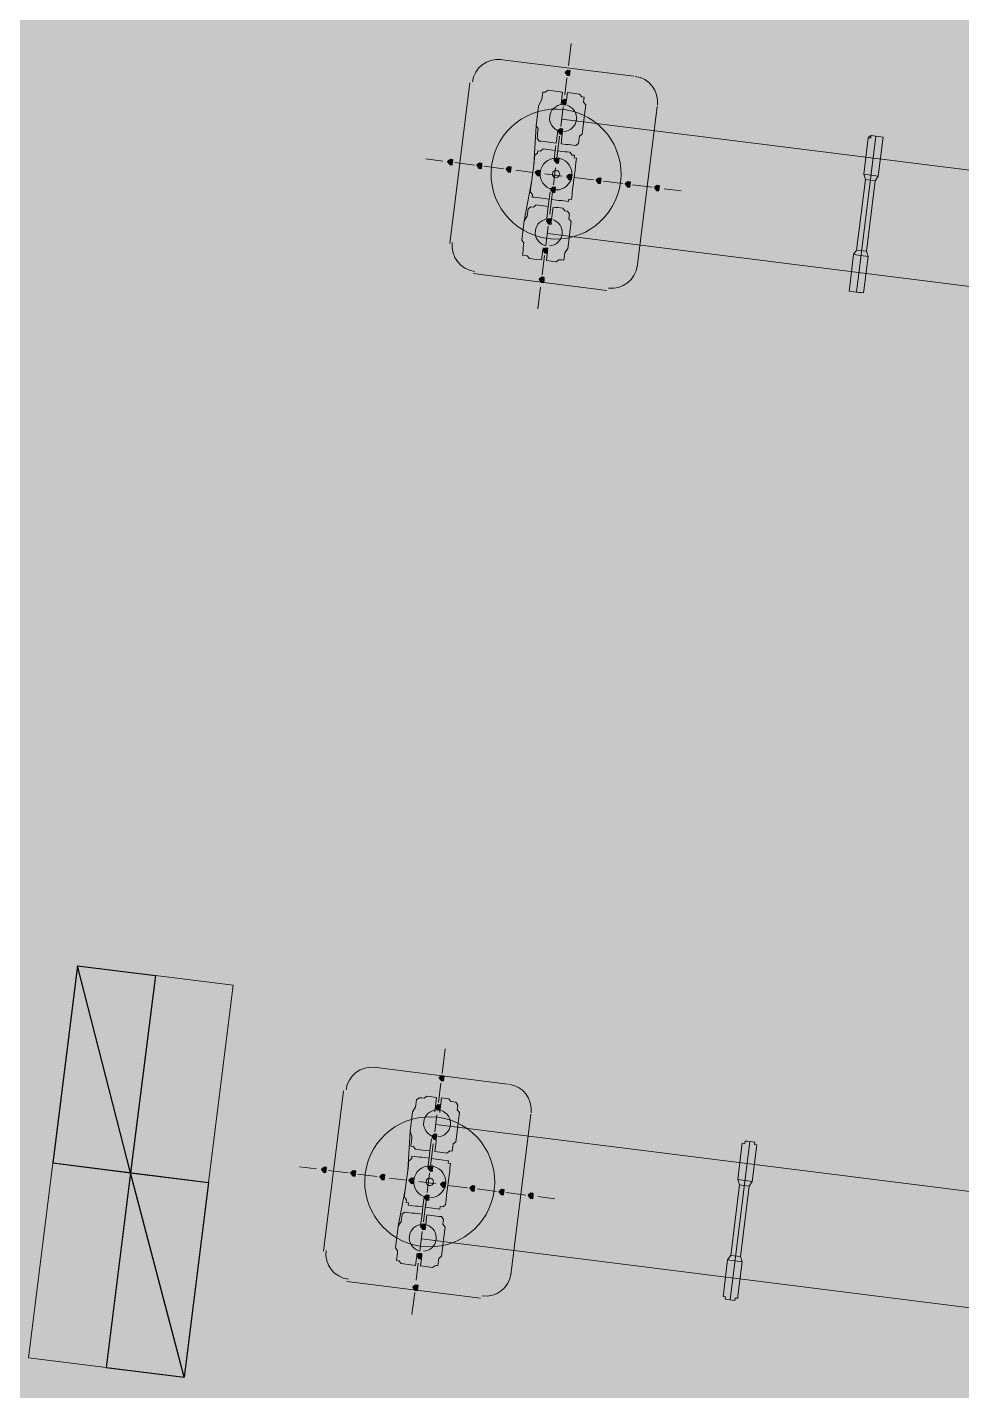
# Model space of a CAD drawing. Header units: metres. Extents: x -4 to 509425, y 7549 to 4732445.
# Drawn here: x 475971.901 to 475975.128, y 4719753.631 to 4719758.336 of the extents above; entities that cross this region are included whole.
import ezdxf

# ---------------------------------------------------------------- set-up
doc = ezdxf.new("R2010")
doc.units = ezdxf.units.M
doc.header["$LTSCALE"] = 0.01
doc.header["$MEASUREMENT"] = 0
doc.layers.get('0').update_dxf_attribs({"lineweight": 0})
doc.layers.add('_SUBESTACIÓN', color=1, linetype='Continuous')
doc.layers.add('SUBESTACION LA VID', color=253, linetype='Continuous')

# ---------------------------------------------------------------- blocks, each defined once
blk = doc.blocks.new('A$Cfff6051d')
at = {"layer": 'SUBESTACION LA VID', "transparency": 33554687}
h = blk.add_hatch(color=256, dxfattribs=at)
h.dxf.hatch_style = 2
h.paths.add_polyline_path([(475973.7749, 4719758.1778), (475973.776, 4719758.1862), (475973.7676, 4719758.1872), (475973.7581, 4719758.1799), (475973.7654, 4719758.1704), (475973.7738, 4719758.1694)])
h = blk.add_hatch(color=256, dxfattribs=at)
h.dxf.hatch_style = 2
h.paths.add_polyline_path([(475973.7623, 4719758.077), (475973.7633, 4719758.0854), (475973.7549, 4719758.0864), (475973.7455, 4719758.0791), (475973.7528, 4719758.0696), (475973.7612, 4719758.0686)])
h = blk.add_hatch(color=256, dxfattribs=at)
h.dxf.hatch_style = 2
h.paths.add_polyline_path([(475973.7496, 4719757.9761), (475973.7507, 4719757.9845), (475973.7423, 4719757.9856), (475973.7328, 4719757.9783), (475973.7402, 4719757.9688), (475973.7486, 4719757.9677)])
h = blk.add_hatch(color=256, dxfattribs=at)
h.dxf.hatch_style = 2
h.paths.add_polyline_path([(475973.737, 4719757.8753), (475973.738, 4719757.8837), (475973.7296, 4719757.8848), (475973.7202, 4719757.8774), (475973.7275, 4719757.868), (475973.7359, 4719757.8669)])
h = blk.add_hatch(color=256, dxfattribs=at)
h.dxf.hatch_style = 2
h.paths.add_polyline_path([(475973.3695, 4719757.8702), (475973.3705, 4719757.8786), (475973.3621, 4719757.8797), (475973.3527, 4719757.8723), (475973.36, 4719757.8629), (475973.3684, 4719757.8618)])
h = blk.add_hatch(color=256, dxfattribs=at)
h.dxf.hatch_style = 2
h.paths.add_polyline_path([(475973.4703, 4719757.8576), (475973.4713, 4719757.866), (475973.4629, 4719757.867), (475973.4535, 4719757.8597), (475973.4608, 4719757.8502), (475973.4692, 4719757.8492)])
h = blk.add_hatch(color=256, dxfattribs=at)
h.dxf.hatch_style = 2
h.paths.add_polyline_path([(475973.5711, 4719757.8449), (475973.5721, 4719757.8533), (475973.5637, 4719757.8544), (475973.5543, 4719757.8471), (475973.5616, 4719757.8376), (475973.57, 4719757.8365)])
h = blk.add_hatch(color=256, dxfattribs=at)
h.dxf.hatch_style = 2
h.paths.add_polyline_path([(475973.6719, 4719757.8323), (475973.6729, 4719757.8407), (475973.6645, 4719757.8418), (475973.6551, 4719757.8344), (475973.6624, 4719757.825), (475973.6708, 4719757.8239)])
h = blk.add_hatch(color=256, dxfattribs=at)
h.dxf.hatch_style = 2
h.paths.add_polyline_path([(475973.7811, 4719757.8186), (475973.7821, 4719757.827), (475973.7737, 4719757.8281), (475973.7643, 4719757.8207), (475973.7716, 4719757.8113), (475973.78, 4719757.8102)])
h = blk.add_hatch(color=256, dxfattribs=at)
h.dxf.hatch_style = 2
h.paths.add_polyline_path([(475973.8819, 4719757.806), (475973.8829, 4719757.8144), (475973.8745, 4719757.8154), (475973.8651, 4719757.8081), (475973.8724, 4719757.7986), (475973.8808, 4719757.7976)])
h = blk.add_hatch(color=256, dxfattribs=at)
h.dxf.hatch_style = 2
h.paths.add_polyline_path([(475973.9827, 4719757.7933), (475973.9837, 4719757.8017), (475973.9753, 4719757.8028), (475973.9659, 4719757.7955), (475973.9732, 4719757.786), (475973.9816, 4719757.7849)])
h = blk.add_hatch(color=256, dxfattribs=at)
h.dxf.hatch_style = 2
h.paths.add_polyline_path([(475974.0835, 4719757.7807), (475974.0845, 4719757.7891), (475974.0761, 4719757.7902), (475974.0667, 4719757.7828), (475974.074, 4719757.7734), (475974.0824, 4719757.7723)])
h = blk.add_hatch(color=256, dxfattribs=at)
h.dxf.hatch_style = 2
h.paths.add_polyline_path([(475973.7244, 4719757.7745), (475973.7254, 4719757.7829), (475973.717, 4719757.784), (475973.7076, 4719757.7766), (475973.7149, 4719757.7672), (475973.7233, 4719757.7661)])
h = blk.add_hatch(color=256, dxfattribs=at)
h.dxf.hatch_style = 2
h.paths.add_polyline_path([(475973.7107, 4719757.6653), (475973.7117, 4719757.6737), (475973.7033, 4719757.6748), (475973.6939, 4719757.6674), (475973.7012, 4719757.658), (475973.7096, 4719757.6569)])
h = blk.add_hatch(color=256, dxfattribs=at)
h.dxf.hatch_style = 2
h.paths.add_polyline_path([(475973.698, 4719757.5645), (475973.6991, 4719757.5729), (475973.6907, 4719757.574), (475973.6812, 4719757.5666), (475973.6886, 4719757.5572), (475973.697, 4719757.5561)])
h = blk.add_hatch(color=256, dxfattribs=at)
h.dxf.hatch_style = 2
h.paths.add_polyline_path([(475973.6854, 4719757.4637), (475973.6864, 4719757.4721), (475973.678, 4719757.4732), (475973.6686, 4719757.4658), (475973.6759, 4719757.4564), (475973.6843, 4719757.4553)])
h = blk.add_hatch(color=256, dxfattribs=at)
h.dxf.hatch_style = 2
edge = h.paths.add_edge_path()
edge.add_spline(control_points=[(475971.9894, 4719754.417), (475971.9894, 4719754.417), (475972.0747, 4719755.0974), (475972.0747, 4719755.0974), (475972.0747, 4719755.0974), (475972.2582, 4719754.3833), (475972.2582, 4719754.3833), (475972.2582, 4719754.3833), (475971.9894, 4719754.417), (475971.9894, 4719754.417)], knot_values=[0, 0, 0, 0, 1, 1, 1, 2, 2, 2, 3, 3, 3, 3], degree=3, periodic=0)
edge = h.paths.add_edge_path()
edge.add_spline(control_points=[(475972.0747, 4719755.0974), (475972.0747, 4719755.0974), (475972.2582, 4719754.3833), (475972.2582, 4719754.3833), (475972.2582, 4719754.3833), (475972.3435, 4719755.0637), (475972.3435, 4719755.0637), (475972.3435, 4719755.0637), (475972.0747, 4719755.0974), (475972.0747, 4719755.0974)], knot_values=[0, 0, 0, 0, 1, 1, 1, 2, 2, 2, 3, 3, 3, 3], degree=3, periodic=0)
h = blk.add_hatch(color=256, dxfattribs=at)
h.dxf.hatch_style = 2
h.paths.add_polyline_path([(475973.34, 4719754.7084), (475973.341, 4719754.7168), (475973.3326, 4719754.7179), (475973.3232, 4719754.7105), (475973.3305, 4719754.7011), (475973.3389, 4719754.7)])
h = blk.add_hatch(color=256, dxfattribs=at)
h.dxf.hatch_style = 2
h.paths.add_polyline_path([(475973.3273, 4719754.6076), (475973.3284, 4719754.616), (475973.32, 4719754.6171), (475973.3105, 4719754.6097), (475973.3179, 4719754.6003), (475973.3263, 4719754.5992)])
h = blk.add_hatch(color=256, dxfattribs=at)
h.dxf.hatch_style = 2
h.paths.add_polyline_path([(475973.3147, 4719754.5068), (475973.3157, 4719754.5152), (475973.3073, 4719754.5163), (475973.2979, 4719754.5089), (475973.3052, 4719754.4995), (475973.3136, 4719754.4984)])
h = blk.add_hatch(color=256, dxfattribs=at)
h.dxf.hatch_style = 2
h.paths.add_polyline_path([(475972.9335, 4719754.3925), (475972.9345, 4719754.4009), (475972.9261, 4719754.4019), (475972.9167, 4719754.3946), (475972.924, 4719754.3851), (475972.9324, 4719754.3841)])
h = blk.add_hatch(color=256, dxfattribs=at)
h.dxf.hatch_style = 2
h.paths.add_polyline_path([(475973.301, 4719754.3976), (475973.302, 4719754.406), (475973.2936, 4719754.4071), (475973.2842, 4719754.3997), (475973.2915, 4719754.3903), (475973.2999, 4719754.3892)])
h = blk.add_hatch(color=256, dxfattribs=at)
h.dxf.hatch_style = 2
edge = h.paths.add_edge_path()
edge.add_spline(control_points=[(475972.174, 4719753.7113), (475972.174, 4719753.7113), (475972.2582, 4719754.3833), (475972.2582, 4719754.3833), (475972.2582, 4719754.3833), (475972.4428, 4719753.6776), (475972.4428, 4719753.6776), (475972.4428, 4719753.6776), (475972.174, 4719753.7113), (475972.174, 4719753.7113)], knot_values=[0, 0, 0, 0, 1, 1, 1, 2, 2, 2, 3, 3, 3, 3], degree=3, periodic=0)
edge = h.paths.add_edge_path()
edge.add_spline(control_points=[(475972.2582, 4719754.3833), (475972.2582, 4719754.3833), (475972.4428, 4719753.6776), (475972.4428, 4719753.6776), (475972.4428, 4719753.6776), (475972.5271, 4719754.3496), (475972.5271, 4719754.3496), (475972.5271, 4719754.3496), (475972.2582, 4719754.3833), (475972.2582, 4719754.3833)], knot_values=[0, 0, 0, 0, 1, 1, 1, 2, 2, 2, 3, 3, 3, 3], degree=3, periodic=0)
h = blk.add_hatch(color=256, dxfattribs=at)
h.dxf.hatch_style = 2
h.paths.add_polyline_path([(475973.0343, 4719754.3798), (475973.0353, 4719754.3882), (475973.0269, 4719754.3893), (475973.0175, 4719754.382), (475973.0248, 4719754.3725), (475973.0332, 4719754.3714)])
h = blk.add_hatch(color=256, dxfattribs=at)
h.dxf.hatch_style = 2
h.paths.add_polyline_path([(475973.1351, 4719754.3672), (475973.1361, 4719754.3756), (475973.1277, 4719754.3767), (475973.1183, 4719754.3693), (475973.1256, 4719754.3599), (475973.134, 4719754.3588)])
h = blk.add_hatch(color=256, dxfattribs=at)
h.dxf.hatch_style = 2
h.paths.add_polyline_path([(475973.2359, 4719754.3546), (475973.2369, 4719754.363), (475973.2285, 4719754.364), (475973.2191, 4719754.3567), (475973.2264, 4719754.3472), (475973.2348, 4719754.3462)])
h = blk.add_hatch(color=256, dxfattribs=at)
h.dxf.hatch_style = 2
h.paths.add_polyline_path([(475973.3451, 4719754.3409), (475973.3461, 4719754.3493), (475973.3377, 4719754.3503), (475973.3283, 4719754.343), (475973.3356, 4719754.3335), (475973.344, 4719754.3325)])
h = blk.add_hatch(color=256, dxfattribs=at)
h.dxf.hatch_style = 2
h.paths.add_polyline_path([(475973.4459, 4719754.3282), (475973.4469, 4719754.3366), (475973.4385, 4719754.3377), (475973.4291, 4719754.3304), (475973.4364, 4719754.3209), (475973.4448, 4719754.3198)])
h = blk.add_hatch(color=256, dxfattribs=at)
h.dxf.hatch_style = 2
h.paths.add_polyline_path([(475973.5467, 4719754.3156), (475973.5477, 4719754.324), (475973.5393, 4719754.3251), (475973.5299, 4719754.3177), (475973.5372, 4719754.3083), (475973.5456, 4719754.3072)])
h = blk.add_hatch(color=256, dxfattribs=at)
h.dxf.hatch_style = 2
h.paths.add_polyline_path([(475973.6475, 4719754.303), (475973.6485, 4719754.3114), (475973.6401, 4719754.3124), (475973.6307, 4719754.3051), (475973.638, 4719754.2956), (475973.6464, 4719754.2946)])
h = blk.add_hatch(color=256, dxfattribs=at)
h.dxf.hatch_style = 2
h.paths.add_polyline_path([(475973.2883, 4719754.2968), (475973.2894, 4719754.3052), (475973.281, 4719754.3063), (475973.2715, 4719754.2989), (475973.2789, 4719754.2895), (475973.2873, 4719754.2884)])
h = blk.add_hatch(color=256, dxfattribs=at)
h.dxf.hatch_style = 2
h.paths.add_polyline_path([(475973.2757, 4719754.196), (475973.2768, 4719754.2044), (475973.2684, 4719754.2055), (475973.2589, 4719754.1981), (475973.2663, 4719754.1887), (475973.2747, 4719754.1876)])
h = blk.add_hatch(color=256, dxfattribs=at)
h.dxf.hatch_style = 2
h.paths.add_polyline_path([(475973.2631, 4719754.0952), (475973.2641, 4719754.1036), (475973.2557, 4719754.1046), (475973.2463, 4719754.0973), (475973.2536, 4719754.0878), (475973.262, 4719754.0868)])
h = blk.add_hatch(color=256, dxfattribs=at)
h.dxf.hatch_style = 2
h.paths.add_polyline_path([(475973.2494, 4719753.986), (475973.2504, 4719753.9944), (475973.242, 4719753.9954), (475973.2326, 4719753.9881), (475973.2399, 4719753.9786), (475973.2483, 4719753.9776)])
at = {"layer": 'SUBESTACION LA VID', "lineweight": 15}
for p, q in [((475973.7791, 4719758.2796), (475973.7697, 4719758.204)), ((475973.5334, 4719758.2251), (475973.9954, 4719758.1672)), ((475973.4294, 4719758.1443), (475973.3599, 4719757.5899)), ((475973.7644, 4719758.162), (475973.757, 4719758.1032)), ((475973.7518, 4719758.0612), (475973.7433, 4719757.994)), ((475974.0762, 4719758.0632), (475974.0067, 4719757.5088)), ((475973.6498, 4719757.8607), (475973.6583, 4719757.9961)), ((475973.7307, 4719757.9615), (475973.7328, 4719757.9783)), ((475973.7465, 4719758.0192), (475975.9474, 4719757.7433)), ((475973.7391, 4719757.9604), (475973.7307, 4719757.8932)), ((475973.7475, 4719757.9593), (475973.7496, 4719757.9761)), ((475973.7265, 4719757.9278), (475973.7244, 4719757.911)), ((475973.2771, 4719757.8818), (475973.3359, 4719757.8744)), ((475973.3779, 4719757.8692), (475973.4451, 4719757.8607)), ((475973.4787, 4719757.8565), (475973.5459, 4719757.8481)), ((475973.5879, 4719757.8428), (475973.6467, 4719757.8355)), ((475973.7254, 4719757.8512), (475973.7181, 4719757.7924)), ((475973.6172, 4719757.6685), (475973.6425, 4719757.8019)), ((475973.6887, 4719757.8302), (475973.7475, 4719757.8228)), ((475973.7895, 4719757.8176), (475973.8567, 4719757.8091)), ((475973.8903, 4719757.8049), (475973.9575, 4719757.7965)), ((475973.9911, 4719757.7923), (475974.0583, 4719757.7839)), ((475973.7002, 4719757.7178), (475973.7033, 4719757.743)), ((475973.7128, 4719757.7504), (475973.7054, 4719757.6916)), ((475974.1003, 4719757.7786), (475974.1591, 4719757.7712)), ((475973.7002, 4719757.6496), (475973.6917, 4719757.5824)), ((475973.697, 4719757.6244), (475975.8979, 4719757.3485)), ((475973.6812, 4719757.5666), (475973.6823, 4719757.575)), ((475973.698, 4719757.5645), (475973.6991, 4719757.5729)), ((475973.6875, 4719757.5488), (475973.6791, 4719757.4816)), ((475973.4407, 4719757.4859), (475973.9027, 4719757.4279)), ((475973.6738, 4719757.4396), (475973.6643, 4719757.364)), ((475972.3435, 4719755.0637), (475972.174, 4719753.7113)), ((475973.3442, 4719754.8103), (475973.3337, 4719754.7263)), ((475973.0974, 4719754.7474), (475973.5594, 4719754.6894)), ((475973.3294, 4719754.6927), (475973.321, 4719754.6255)), ((475972.9934, 4719754.6665), (475972.9239, 4719754.1121)), ((475973.3158, 4719754.5835), (475973.3084, 4719754.5247)), ((475973.3115, 4719754.5499), (475975.5124, 4719754.2739)), ((475973.6402, 4719754.5854), (475973.5707, 4719754.031)), ((475973.2149, 4719754.3913), (475973.2233, 4719754.5268)), ((475973.2958, 4719754.4921), (475973.2968, 4719754.5005)), ((475973.3126, 4719754.49), (475973.3136, 4719754.4984)), ((475973.2916, 4719754.4585), (475973.2884, 4719754.4333)), ((475973.3031, 4719754.4827), (475973.2957, 4719754.4239)), ((475971.9894, 4719754.417), (475972.5271, 4719754.3496)), ((475972.841, 4719754.4041), (475972.8999, 4719754.3967)), ((475972.9419, 4719754.3914), (475973.0091, 4719754.383)), ((475973.0427, 4719754.3788), (475973.1099, 4719754.3704)), ((475973.1519, 4719754.3651), (475973.2107, 4719754.3577)), ((475973.2905, 4719754.3819), (475973.2821, 4719754.3147)), ((475973.1823, 4719754.1992), (475973.2065, 4719754.3241)), ((475973.2527, 4719754.3525), (475973.3115, 4719754.3451)), ((475973.3535, 4719754.3398), (475973.4207, 4719754.3314)), ((475973.4543, 4719754.3272), (475973.5215, 4719754.3188)), ((475973.5551, 4719754.3146), (475973.6223, 4719754.3061)), ((475973.2642, 4719754.2401), (475973.2673, 4719754.2653)), ((475973.2778, 4719754.2811), (475973.2694, 4719754.2139)), ((475973.6643, 4719754.3009), (475973.7231, 4719754.2935)), ((475973.2652, 4719754.1803), (475973.2568, 4719754.113)), ((475973.262, 4719754.155), (475975.4629, 4719753.8791)), ((475973.2463, 4719754.0973), (475973.2473, 4719754.1057)), ((475973.2631, 4719754.0952), (475973.2641, 4719754.1036)), ((475973.2515, 4719754.071), (475973.2441, 4719754.0122)), ((475973.0047, 4719754.0081), (475973.4667, 4719753.9502)), ((475973.2389, 4719753.9702), (475973.2294, 4719753.8946))]:
    blk.add_line(p, q, dxfattribs=at)
at = {"layer": 'SUBESTACION LA VID'}
for points in [[(475973.7749, 4719758.1778), (475973.776, 4719758.1862), (475973.7676, 4719758.1872), (475973.7581, 4719758.1799), (475973.7654, 4719758.1704), (475973.7738, 4719758.1694)], [(475973.7623, 4719758.077), (475973.7633, 4719758.0854), (475973.7549, 4719758.0864), (475973.7455, 4719758.0791), (475973.7528, 4719758.0696), (475973.7612, 4719758.0686)], [(475973.7496, 4719757.9761), (475973.7507, 4719757.9845), (475973.7423, 4719757.9856), (475973.7328, 4719757.9783), (475973.7402, 4719757.9688), (475973.7486, 4719757.9677)], [(475973.737, 4719757.8753), (475973.738, 4719757.8837), (475973.7296, 4719757.8848), (475973.7202, 4719757.8774), (475973.7275, 4719757.868), (475973.7359, 4719757.8669)], [(475973.3695, 4719757.8702), (475973.3705, 4719757.8786), (475973.3621, 4719757.8797), (475973.3527, 4719757.8723), (475973.36, 4719757.8629), (475973.3684, 4719757.8618)], [(475973.4703, 4719757.8576), (475973.4713, 4719757.866), (475973.4629, 4719757.867), (475973.4535, 4719757.8597), (475973.4608, 4719757.8502), (475973.4692, 4719757.8492)], [(475973.5711, 4719757.8449), (475973.5721, 4719757.8533), (475973.5637, 4719757.8544), (475973.5543, 4719757.8471), (475973.5616, 4719757.8376), (475973.57, 4719757.8365)], [(475973.6719, 4719757.8323), (475973.6729, 4719757.8407), (475973.6645, 4719757.8418), (475973.6551, 4719757.8344), (475973.6624, 4719757.825), (475973.6708, 4719757.8239)], [(475973.7811, 4719757.8186), (475973.7821, 4719757.827), (475973.7737, 4719757.8281), (475973.7643, 4719757.8207), (475973.7716, 4719757.8113), (475973.78, 4719757.8102)], [(475973.8819, 4719757.806), (475973.8829, 4719757.8144), (475973.8745, 4719757.8154), (475973.8651, 4719757.8081), (475973.8724, 4719757.7986), (475973.8808, 4719757.7976)], [(475973.9827, 4719757.7933), (475973.9837, 4719757.8017), (475973.9753, 4719757.8028), (475973.9659, 4719757.7955), (475973.9732, 4719757.786), (475973.9816, 4719757.7849)], [(475974.0835, 4719757.7807), (475974.0845, 4719757.7891), (475974.0761, 4719757.7902), (475974.0667, 4719757.7828), (475974.074, 4719757.7734), (475974.0824, 4719757.7723)], [(475973.7244, 4719757.7745), (475973.7254, 4719757.7829), (475973.717, 4719757.784), (475973.7076, 4719757.7766), (475973.7149, 4719757.7672), (475973.7233, 4719757.7661)], [(475973.7107, 4719757.6653), (475973.7117, 4719757.6737), (475973.7033, 4719757.6748), (475973.6939, 4719757.6674), (475973.7012, 4719757.658), (475973.7096, 4719757.6569)], [(475973.698, 4719757.5645), (475973.6991, 4719757.5729), (475973.6907, 4719757.574), (475973.6812, 4719757.5666), (475973.6886, 4719757.5572), (475973.697, 4719757.5561)], [(475973.6854, 4719757.4637), (475973.6864, 4719757.4721), (475973.678, 4719757.4732), (475973.6686, 4719757.4658), (475973.6759, 4719757.4564), (475973.6843, 4719757.4553)], [(475973.34, 4719754.7084), (475973.341, 4719754.7168), (475973.3326, 4719754.7179), (475973.3232, 4719754.7105), (475973.3305, 4719754.7011), (475973.3389, 4719754.7)], [(475973.3273, 4719754.6076), (475973.3284, 4719754.616), (475973.32, 4719754.6171), (475973.3105, 4719754.6097), (475973.3179, 4719754.6003), (475973.3263, 4719754.5992)], [(475973.3147, 4719754.5068), (475973.3157, 4719754.5152), (475973.3073, 4719754.5163), (475973.2979, 4719754.5089), (475973.3052, 4719754.4995), (475973.3136, 4719754.4984)], [(475972.9335, 4719754.3925), (475972.9345, 4719754.4009), (475972.9261, 4719754.4019), (475972.9167, 4719754.3946), (475972.924, 4719754.3851), (475972.9324, 4719754.3841)], [(475973.301, 4719754.3976), (475973.302, 4719754.406), (475973.2936, 4719754.4071), (475973.2842, 4719754.3997), (475973.2915, 4719754.3903), (475973.2999, 4719754.3892)], [(475973.0343, 4719754.3798), (475973.0353, 4719754.3882), (475973.0269, 4719754.3893), (475973.0175, 4719754.382), (475973.0248, 4719754.3725), (475973.0332, 4719754.3714)], [(475973.1351, 4719754.3672), (475973.1361, 4719754.3756), (475973.1277, 4719754.3767), (475973.1183, 4719754.3693), (475973.1256, 4719754.3599), (475973.134, 4719754.3588)], [(475973.2359, 4719754.3546), (475973.2369, 4719754.363), (475973.2285, 4719754.364), (475973.2191, 4719754.3567), (475973.2264, 4719754.3472), (475973.2348, 4719754.3462)], [(475973.3451, 4719754.3409), (475973.3461, 4719754.3493), (475973.3377, 4719754.3503), (475973.3283, 4719754.343), (475973.3356, 4719754.3335), (475973.344, 4719754.3325)], [(475973.4459, 4719754.3282), (475973.4469, 4719754.3366), (475973.4385, 4719754.3377), (475973.4291, 4719754.3304), (475973.4364, 4719754.3209), (475973.4448, 4719754.3198)], [(475973.5467, 4719754.3156), (475973.5477, 4719754.324), (475973.5393, 4719754.3251), (475973.5299, 4719754.3177), (475973.5372, 4719754.3083), (475973.5456, 4719754.3072)], [(475973.6475, 4719754.303), (475973.6485, 4719754.3114), (475973.6401, 4719754.3124), (475973.6307, 4719754.3051), (475973.638, 4719754.2956), (475973.6464, 4719754.2946)], [(475973.2883, 4719754.2968), (475973.2894, 4719754.3052), (475973.281, 4719754.3063), (475973.2715, 4719754.2989), (475973.2789, 4719754.2895), (475973.2873, 4719754.2884)], [(475973.2757, 4719754.196), (475973.2768, 4719754.2044), (475973.2684, 4719754.2055), (475973.2589, 4719754.1981), (475973.2663, 4719754.1887), (475973.2747, 4719754.1876)], [(475973.2631, 4719754.0952), (475973.2641, 4719754.1036), (475973.2557, 4719754.1046), (475973.2463, 4719754.0973), (475973.2536, 4719754.0878), (475973.262, 4719754.0868)], [(475973.2494, 4719753.986), (475973.2504, 4719753.9944), (475973.242, 4719753.9954), (475973.2326, 4719753.9881), (475973.2399, 4719753.9786), (475973.2483, 4719753.9776)]]:
    blk.add_lwpolyline(points, close=True, dxfattribs=at)
at = {"layer": 'SUBESTACION LA VID', "lineweight": 0}
for points in [[(475973.7749, 4719758.1778), (475973.776, 4719758.1862), (475973.7676, 4719758.1872), (475973.7581, 4719758.1799), (475973.7654, 4719758.1704), (475973.7738, 4719758.1694)], [(475973.7623, 4719758.077), (475973.7633, 4719758.0854), (475973.7549, 4719758.0864), (475973.7455, 4719758.0791), (475973.7528, 4719758.0696), (475973.7612, 4719758.0686)], [(475973.7496, 4719757.9761), (475973.7507, 4719757.9845), (475973.7423, 4719757.9856), (475973.7328, 4719757.9783), (475973.7402, 4719757.9688), (475973.7486, 4719757.9677)], [(475973.737, 4719757.8753), (475973.738, 4719757.8837), (475973.7296, 4719757.8848), (475973.7202, 4719757.8774), (475973.7275, 4719757.868), (475973.7359, 4719757.8669)], [(475973.3695, 4719757.8702), (475973.3705, 4719757.8786), (475973.3621, 4719757.8797), (475973.3527, 4719757.8723), (475973.36, 4719757.8629), (475973.3684, 4719757.8618)], [(475973.4703, 4719757.8576), (475973.4713, 4719757.866), (475973.4629, 4719757.867), (475973.4535, 4719757.8597), (475973.4608, 4719757.8502), (475973.4692, 4719757.8492)], [(475973.5711, 4719757.8449), (475973.5721, 4719757.8533), (475973.5637, 4719757.8544), (475973.5543, 4719757.8471), (475973.5616, 4719757.8376), (475973.57, 4719757.8365)], [(475973.6719, 4719757.8323), (475973.6729, 4719757.8407), (475973.6645, 4719757.8418), (475973.6551, 4719757.8344), (475973.6624, 4719757.825), (475973.6708, 4719757.8239)], [(475973.7811, 4719757.8186), (475973.7821, 4719757.827), (475973.7737, 4719757.8281), (475973.7643, 4719757.8207), (475973.7716, 4719757.8113), (475973.78, 4719757.8102)], [(475973.8819, 4719757.806), (475973.8829, 4719757.8144), (475973.8745, 4719757.8154), (475973.8651, 4719757.8081), (475973.8724, 4719757.7986), (475973.8808, 4719757.7976)], [(475973.9827, 4719757.7933), (475973.9837, 4719757.8017), (475973.9753, 4719757.8028), (475973.9659, 4719757.7955), (475973.9732, 4719757.786), (475973.9816, 4719757.7849)], [(475974.0835, 4719757.7807), (475974.0845, 4719757.7891), (475974.0761, 4719757.7902), (475974.0667, 4719757.7828), (475974.074, 4719757.7734), (475974.0824, 4719757.7723)], [(475973.7244, 4719757.7745), (475973.7254, 4719757.7829), (475973.717, 4719757.784), (475973.7076, 4719757.7766), (475973.7149, 4719757.7672), (475973.7233, 4719757.7661)], [(475973.7107, 4719757.6653), (475973.7117, 4719757.6737), (475973.7033, 4719757.6748), (475973.6939, 4719757.6674), (475973.7012, 4719757.658), (475973.7096, 4719757.6569)], [(475973.698, 4719757.5645), (475973.6991, 4719757.5729), (475973.6907, 4719757.574), (475973.6812, 4719757.5666), (475973.6886, 4719757.5572), (475973.697, 4719757.5561)], [(475973.6854, 4719757.4637), (475973.6864, 4719757.4721), (475973.678, 4719757.4732), (475973.6686, 4719757.4658), (475973.6759, 4719757.4564), (475973.6843, 4719757.4553)], [(475973.34, 4719754.7084), (475973.341, 4719754.7168), (475973.3326, 4719754.7179), (475973.3232, 4719754.7105), (475973.3305, 4719754.7011), (475973.3389, 4719754.7)], [(475973.3273, 4719754.6076), (475973.3284, 4719754.616), (475973.32, 4719754.6171), (475973.3105, 4719754.6097), (475973.3179, 4719754.6003), (475973.3263, 4719754.5992)], [(475973.3147, 4719754.5068), (475973.3157, 4719754.5152), (475973.3073, 4719754.5163), (475973.2979, 4719754.5089), (475973.3052, 4719754.4995), (475973.3136, 4719754.4984)], [(475972.9335, 4719754.3925), (475972.9345, 4719754.4009), (475972.9261, 4719754.4019), (475972.9167, 4719754.3946), (475972.924, 4719754.3851), (475972.9324, 4719754.3841)], [(475973.301, 4719754.3976), (475973.302, 4719754.406), (475973.2936, 4719754.4071), (475973.2842, 4719754.3997), (475973.2915, 4719754.3903), (475973.2999, 4719754.3892)], [(475973.0343, 4719754.3798), (475973.0353, 4719754.3882), (475973.0269, 4719754.3893), (475973.0175, 4719754.382), (475973.0248, 4719754.3725), (475973.0332, 4719754.3714)], [(475973.1351, 4719754.3672), (475973.1361, 4719754.3756), (475973.1277, 4719754.3767), (475973.1183, 4719754.3693), (475973.1256, 4719754.3599), (475973.134, 4719754.3588)], [(475973.2359, 4719754.3546), (475973.2369, 4719754.363), (475973.2285, 4719754.364), (475973.2191, 4719754.3567), (475973.2264, 4719754.3472), (475973.2348, 4719754.3462)], [(475973.3451, 4719754.3409), (475973.3461, 4719754.3493), (475973.3377, 4719754.3503), (475973.3283, 4719754.343), (475973.3356, 4719754.3335), (475973.344, 4719754.3325)], [(475973.4459, 4719754.3282), (475973.4469, 4719754.3366), (475973.4385, 4719754.3377), (475973.4291, 4719754.3304), (475973.4364, 4719754.3209), (475973.4448, 4719754.3198)], [(475973.5467, 4719754.3156), (475973.5477, 4719754.324), (475973.5393, 4719754.3251), (475973.5299, 4719754.3177), (475973.5372, 4719754.3083), (475973.5456, 4719754.3072)], [(475973.6475, 4719754.303), (475973.6485, 4719754.3114), (475973.6401, 4719754.3124), (475973.6307, 4719754.3051), (475973.638, 4719754.2956), (475973.6464, 4719754.2946)], [(475973.2883, 4719754.2968), (475973.2894, 4719754.3052), (475973.281, 4719754.3063), (475973.2715, 4719754.2989), (475973.2789, 4719754.2895), (475973.2873, 4719754.2884)], [(475973.2757, 4719754.196), (475973.2768, 4719754.2044), (475973.2684, 4719754.2055), (475973.2589, 4719754.1981), (475973.2663, 4719754.1887), (475973.2747, 4719754.1876)], [(475973.2631, 4719754.0952), (475973.2641, 4719754.1036), (475973.2557, 4719754.1046), (475973.2463, 4719754.0973), (475973.2536, 4719754.0878), (475973.262, 4719754.0868)], [(475973.2494, 4719753.986), (475973.2504, 4719753.9944), (475973.242, 4719753.9954), (475973.2326, 4719753.9881), (475973.2399, 4719753.9786), (475973.2483, 4719753.9776)]]:
    blk.add_lwpolyline(points, close=True, dxfattribs=at)
at = {"layer": 'SUBESTACION LA VID', "lineweight": 15}
for points in [[(475973.7444, 4719758.0707), (475973.7497, 4719758.1127), (475973.7329, 4719758.1148), (475973.7245, 4719758.1158), (475973.7161, 4719758.1169), (475973.7077, 4719758.1179), (475973.6993, 4719758.119), (475973.6898, 4719758.1116), (475973.6814, 4719758.1127), (475973.6804, 4719758.1043), (475973.6793, 4719758.0959), (475973.6783, 4719758.0875), (475973.6667, 4719758.0633), (475973.6583, 4719757.9961), (475973.6656, 4719757.9867), (475973.6646, 4719757.9783), (475973.6635, 4719757.9699), (475973.6625, 4719757.9615), (475973.6614, 4719757.9531), (475973.6688, 4719757.9436), (475973.6772, 4719757.9426), (475973.6856, 4719757.9415), (475973.694, 4719757.9405), (475973.7024, 4719757.9394), (475973.7108, 4719757.9384), (475973.7276, 4719757.9362), (475973.7318, 4719757.9699)], [(475973.7612, 4719758.0686), (475973.7665, 4719758.1106), (475973.7749, 4719758.1095), (475973.7833, 4719758.1084), (475973.7917, 4719758.1074), (475973.8001, 4719758.1063), (475973.8085, 4719758.1053), (475973.8158, 4719758.0958), (475973.8242, 4719758.0948), (475973.8232, 4719758.0864), (475973.8221, 4719758.078), (475973.8295, 4719758.0685), (475973.8263, 4719758.0433), (475973.8179, 4719757.9761), (475973.8168, 4719757.9677), (475973.8074, 4719757.9604), (475973.8063, 4719757.952), (475973.8053, 4719757.9436), (475973.8042, 4719757.9352), (475973.7948, 4719757.9278), (475973.7864, 4719757.9289), (475973.778, 4719757.9299), (475973.7696, 4719757.931), (475973.7612, 4719757.932), (475973.7528, 4719757.9331), (475973.7444, 4719757.9341), (475973.7486, 4719757.9677)], [(475974.7638, 4719757.4224), (475974.7554, 4719757.4234), (475974.747, 4719757.4245), (475974.7386, 4719757.4255), (475974.7397, 4719757.4339), (475974.7544, 4719757.5515), (475974.7649, 4719757.5673), (475974.7955, 4719757.8109), (475974.7892, 4719757.8288), (475974.805, 4719757.9548), (475974.8134, 4719757.9537), (475974.8144, 4719757.9621), (475974.8228, 4719757.9611), (475974.8312, 4719757.96), (475974.7638, 4719757.4224)], [(475974.7638, 4719757.4224), (475974.7722, 4719757.4213), (475974.7806, 4719757.4203), (475974.789, 4719757.4192), (475974.7901, 4719757.4276), (475974.8048, 4719757.5452), (475974.7985, 4719757.5631), (475974.8291, 4719757.8067), (475974.8396, 4719757.8224), (475974.8554, 4719757.9484), (475974.8564, 4719757.9568), (475974.848, 4719757.9579), (475974.8396, 4719757.9589), (475974.8312, 4719757.96), (475974.7638, 4719757.4224)], [(475974.805, 4719757.9548), (475974.8144, 4719757.9621), (475974.8228, 4719757.9611), (475974.8396, 4719757.9589), (475974.848, 4719757.9579), (475974.8564, 4719757.9568), (475974.8554, 4719757.9484), (475974.8396, 4719757.8224), (475974.7892, 4719757.8288), (475974.805, 4719757.9548)], [(475973.6467, 4719757.8355), (475973.6498, 4719757.8607), (475973.653, 4719757.8859), (475973.654, 4719757.8943), (475973.6635, 4719757.9016), (475973.6645, 4719757.91), (475973.6729, 4719757.909), (475973.6824, 4719757.9163), (475973.6908, 4719757.9153), (475973.6992, 4719757.9142), (475973.7076, 4719757.9132), (475973.7244, 4719757.911), (475973.7202, 4719757.8774)], [(475973.7895, 4719757.8176), (475973.7926, 4719757.8428), (475973.7958, 4719757.868), (475973.7968, 4719757.8764), (475973.7979, 4719757.8848), (475973.7895, 4719757.8858), (475973.7905, 4719757.8942), (475973.7821, 4719757.8953), (475973.7748, 4719757.9047), (475973.7664, 4719757.9058), (475973.758, 4719757.9068), (475973.7496, 4719757.9079), (475973.7328, 4719757.91), (475973.7286, 4719757.8764)], [(475973.6467, 4719757.8355), (475973.6425, 4719757.8019), (475973.6403, 4719757.7851), (475973.6393, 4719757.7767), (475973.6382, 4719757.7683), (475973.6456, 4719757.7588), (475973.6445, 4719757.7504), (475973.6529, 4719757.7494), (475973.6613, 4719757.7483), (475973.6697, 4719757.7473), (475973.6781, 4719757.7462), (475973.6865, 4719757.7452), (475973.7033, 4719757.743), (475973.7065, 4719757.7682)], [(475973.7895, 4719757.8176), (475973.7853, 4719757.784), (475973.7832, 4719757.7672), (475973.7821, 4719757.7588), (475973.781, 4719757.7504), (475973.78, 4719757.742), (475973.7716, 4719757.743), (475973.7705, 4719757.7346), (475973.7621, 4719757.7357), (475973.7537, 4719757.7367), (475973.7453, 4719757.7378), (475973.7369, 4719757.7388), (475973.7285, 4719757.7399), (475973.7117, 4719757.742), (475973.7149, 4719757.7672)], [(475974.7649, 4719757.5673), (475974.7985, 4719757.5631), (475974.8291, 4719757.8067), (475974.7955, 4719757.8109), (475974.7649, 4719757.5673)], [(475974.7892, 4719757.8288), (475974.8396, 4719757.8224), (475974.8291, 4719757.8067), (475974.7955, 4719757.8109), (475974.7892, 4719757.8288)], [(475973.6949, 4719757.6758), (475973.7002, 4719757.7178), (475973.6834, 4719757.7199), (475973.675, 4719757.721), (475973.6666, 4719757.7221), (475973.6582, 4719757.7231), (475973.6487, 4719757.7158), (475973.6403, 4719757.7168), (475973.6309, 4719757.7095), (475973.6298, 4719757.7011), (475973.6288, 4719757.6927), (475973.6277, 4719757.6843), (475973.6172, 4719757.6685), (475973.6088, 4719757.6013), (475973.6161, 4719757.5919), (475973.614, 4719757.5751), (475973.613, 4719757.5667), (475973.6119, 4719757.5583), (475973.6109, 4719757.5499), (475973.6193, 4719757.5488), (475973.6277, 4719757.5478), (475973.635, 4719757.5383), (475973.6434, 4719757.5372), (475973.6518, 4719757.5362), (475973.6602, 4719757.5351), (475973.677, 4719757.533), (475973.6812, 4719757.5666)], [(475973.7117, 4719757.6737), (475973.717, 4719757.7157), (475973.7254, 4719757.7147), (475973.7338, 4719757.7136), (475973.7422, 4719757.7126), (475973.7506, 4719757.7115), (475973.7579, 4719757.7021), (475973.7663, 4719757.701), (475973.7737, 4719757.6916), (475973.7726, 4719757.6832), (475973.7716, 4719757.6748), (475973.7789, 4719757.6653), (475973.7768, 4719757.6485), (475973.7684, 4719757.5813), (475973.7673, 4719757.5729), (475973.7568, 4719757.5572), (475973.7558, 4719757.5488), (475973.7547, 4719757.5404), (475973.7537, 4719757.532), (475973.7453, 4719757.533), (475973.7369, 4719757.5341), (475973.7274, 4719757.5267), (475973.719, 4719757.5278), (475973.7106, 4719757.5288), (475973.7022, 4719757.5299), (475973.6938, 4719757.5309), (475973.698, 4719757.5645)], [(475974.7544, 4719757.5515), (475974.8048, 4719757.5452), (475974.7985, 4719757.5631), (475974.7649, 4719757.5673), (475974.7544, 4719757.5515)], [(475974.7397, 4719757.4339), (475974.7544, 4719757.5515), (475974.8048, 4719757.5452), (475974.7901, 4719757.4276), (475974.789, 4719757.4192), (475974.7806, 4719757.4203), (475974.7722, 4719757.4213), (475974.7554, 4719757.4234), (475974.747, 4719757.4245), (475974.7386, 4719757.4255), (475974.7397, 4719757.4339)], [(475972.6124, 4719755.03), (475972.4428, 4719753.6776), (475971.9052, 4719753.745), (475972.0747, 4719755.0974), (475972.6124, 4719755.03)], [(475973.3084, 4719754.5929), (475973.3147, 4719754.6433), (475973.2979, 4719754.6454), (475973.2895, 4719754.6465), (475973.2811, 4719754.6475), (475973.2717, 4719754.6402), (475973.2633, 4719754.6412), (475973.2549, 4719754.6423), (475973.2454, 4719754.6349), (475973.2444, 4719754.6265), (475973.2433, 4719754.6181), (475973.2423, 4719754.6097), (475973.2318, 4719754.594), (475973.2233, 4719754.5268), (475973.2296, 4719754.5089), (475973.2286, 4719754.5005), (475973.2275, 4719754.4921), (475973.2265, 4719754.4837), (475973.2254, 4719754.4753), (475973.2338, 4719754.4743), (475973.2412, 4719754.4648), (475973.2496, 4719754.4638), (475973.258, 4719754.4627), (475973.2664, 4719754.4617), (475973.2748, 4719754.4606), (475973.2916, 4719754.4585), (475973.2958, 4719754.4921)], [(475973.3252, 4719754.5908), (475973.3315, 4719754.6412), (475973.3399, 4719754.6402), (475973.3483, 4719754.6391), (475973.3567, 4719754.6381), (475973.3641, 4719754.6286), (475973.3725, 4719754.6275), (475973.3809, 4719754.6265), (475973.3882, 4719754.617), (475973.3872, 4719754.6086), (475973.3861, 4719754.6002), (475973.3935, 4719754.5908), (475973.3914, 4719754.574), (475973.3829, 4719754.5068), (475973.3808, 4719754.49), (475973.3714, 4719754.4826), (475973.3703, 4719754.4742), (475973.3693, 4719754.4658), (475973.3682, 4719754.4574), (475973.3598, 4719754.4585), (475973.3504, 4719754.4511), (475973.342, 4719754.4522), (475973.3336, 4719754.4532), (475973.3252, 4719754.4543), (475973.3168, 4719754.4554), (475973.3084, 4719754.4564), (475973.3126, 4719754.49)], [(475974.3278, 4719753.9446), (475974.3194, 4719753.9457), (475974.311, 4719753.9467), (475974.3121, 4719753.9551), (475974.3037, 4719753.9562), (475974.3047, 4719753.9646), (475974.3195, 4719754.0822), (475974.33, 4719754.098), (475974.3605, 4719754.3416), (475974.3542, 4719754.3594), (475974.369, 4719754.477), (475974.37, 4719754.4854), (475974.3784, 4719754.4844), (475974.3795, 4719754.4928), (475974.3879, 4719754.4917), (475974.3963, 4719754.4907), (475974.3278, 4719753.9446)], [(475974.3278, 4719753.9446), (475974.3362, 4719753.9436), (475974.3446, 4719753.9425), (475974.3457, 4719753.9509), (475974.3541, 4719753.9499), (475974.3551, 4719753.9583), (475974.3699, 4719754.0759), (475974.3636, 4719754.0937), (475974.3941, 4719754.3373), (475974.4046, 4719754.3531), (475974.4194, 4719754.4707), (475974.4204, 4719754.4791), (475974.412, 4719754.4802), (475974.4131, 4719754.4886), (475974.4047, 4719754.4896), (475974.3963, 4719754.4907), (475974.3278, 4719753.9446)], [(475974.369, 4719754.477), (475974.37, 4719754.4854), (475974.3784, 4719754.4844), (475974.3795, 4719754.4928), (475974.3879, 4719754.4917), (475974.4047, 4719754.4896), (475974.4131, 4719754.4886), (475974.412, 4719754.4802), (475974.4204, 4719754.4791), (475974.4194, 4719754.4707), (475974.4046, 4719754.3531), (475974.3542, 4719754.3594), (475974.369, 4719754.477)], [(475973.2107, 4719754.3577), (475973.2149, 4719754.3913), (475973.217, 4719754.4081), (475973.218, 4719754.4165), (475973.2191, 4719754.4249), (475973.2285, 4719754.4323), (475973.2296, 4719754.4407), (475973.238, 4719754.4396), (475973.2464, 4719754.4386), (475973.2548, 4719754.4375), (475973.2632, 4719754.4365), (475973.2716, 4719754.4354), (475973.2884, 4719754.4333), (475973.2842, 4719754.3997)], [(475973.3535, 4719754.3398), (475973.3577, 4719754.3734), (475973.3598, 4719754.3902), (475973.3608, 4719754.3986), (475973.3619, 4719754.407), (475973.3629, 4719754.4154), (475973.3545, 4719754.4165), (475973.3556, 4719754.4249), (475973.3472, 4719754.4259), (475973.3388, 4719754.427), (475973.3304, 4719754.428), (475973.322, 4719754.4291), (475973.3136, 4719754.4302), (475973.2968, 4719754.4323), (475973.2926, 4719754.3987)], [(475973.2107, 4719754.3577), (475973.2065, 4719754.3241), (475973.2043, 4719754.3073), (475973.2033, 4719754.2989), (475973.2106, 4719754.2895), (475973.2096, 4719754.2811), (475973.218, 4719754.28), (475973.2169, 4719754.2716), (475973.2253, 4719754.2706), (475973.2337, 4719754.2695), (475973.2421, 4719754.2685), (475973.2505, 4719754.2674), (475973.2673, 4719754.2653), (475973.2715, 4719754.2989)], [(475974.3542, 4719754.3594), (475974.4046, 4719754.3531), (475974.3941, 4719754.3373), (475974.3605, 4719754.3416), (475974.3542, 4719754.3594)], [(475973.3535, 4719754.3398), (475973.3493, 4719754.3062), (475973.3472, 4719754.2894), (475973.3461, 4719754.281), (475973.345, 4719754.2726), (475973.3356, 4719754.2653), (475973.3272, 4719754.2663), (475973.3261, 4719754.2579), (475973.3177, 4719754.259), (475973.3093, 4719754.26), (475973.3009, 4719754.2611), (475973.2925, 4719754.2621), (475973.2757, 4719754.2643), (475973.2799, 4719754.2979)], [(475974.33, 4719754.098), (475974.3636, 4719754.0937), (475974.3941, 4719754.3373), (475974.3605, 4719754.3416), (475974.33, 4719754.098)], [(475973.2589, 4719754.1981), (475973.2642, 4719754.2401), (475973.2474, 4719754.2422), (475973.239, 4719754.2433), (475973.2306, 4719754.2443), (475973.2222, 4719754.2454), (475973.2138, 4719754.2464), (475973.2054, 4719754.2475), (475973.1959, 4719754.2401), (475973.1949, 4719754.2317), (475973.1938, 4719754.2233), (475973.1928, 4719754.2149), (475973.1823, 4719754.1992), (475973.1728, 4719754.1236), (475973.1801, 4719754.1141), (475973.1791, 4719754.1057), (475973.178, 4719754.0973), (475973.177, 4719754.0889), (475973.1759, 4719754.0805), (475973.1843, 4719754.0795), (475973.1917, 4719754.07), (475973.2001, 4719754.069), (475973.2085, 4719754.0679), (475973.2169, 4719754.0669), (475973.2253, 4719754.0658), (475973.2421, 4719754.0637), (475973.2463, 4719754.0973)], [(475973.2757, 4719754.196), (475973.281, 4719754.238), (475973.2894, 4719754.2369), (475973.2978, 4719754.2359), (475973.3062, 4719754.2348), (475973.3146, 4719754.2338), (475973.323, 4719754.2327), (475973.3314, 4719754.2317), (475973.3387, 4719754.2222), (475973.3377, 4719754.2138), (475973.3366, 4719754.2054), (475973.344, 4719754.196), (475973.3419, 4719754.1792), (475973.3324, 4719754.1036), (475973.3313, 4719754.0952), (475973.3219, 4719754.0878), (475973.3208, 4719754.0794), (475973.3198, 4719754.071), (475973.3187, 4719754.0626), (475973.3103, 4719754.0637), (475973.3009, 4719754.0563), (475973.2925, 4719754.0574), (475973.2841, 4719754.0584), (475973.2757, 4719754.0595), (475973.2673, 4719754.0605), (475973.2589, 4719754.0616), (475973.2631, 4719754.0952)], [(475974.3047, 4719753.9646), (475974.3195, 4719754.0822), (475974.3699, 4719754.0759), (475974.3551, 4719753.9583), (475974.3541, 4719753.9499), (475974.3457, 4719753.9509), (475974.3446, 4719753.9425), (475974.3362, 4719753.9436), (475974.3194, 4719753.9457), (475974.311, 4719753.9467), (475974.3121, 4719753.9551), (475974.3037, 4719753.9562), (475974.3047, 4719753.9646)], [(475974.3195, 4719754.0822), (475974.3699, 4719754.0759), (475974.3636, 4719754.0937), (475974.33, 4719754.098), (475974.3195, 4719754.0822)]]:
    blk.add_lwpolyline(points, dxfattribs=at)
at = {"layer": 'SUBESTACION LA VID', "lineweight": 0}
for points in [[(475974.8312, 4719757.96), (475974.8228, 4719757.9611), (475974.8312, 4719757.96), (475974.8144, 4719757.9621), (475974.8312, 4719757.96), (475974.8144, 4719757.9621), (475974.8312, 4719757.96), (475974.8144, 4719757.9621), (475974.8312, 4719757.96), (475974.8144, 4719757.9621), (475974.8312, 4719757.96), (475974.8144, 4719757.9621), (475974.8312, 4719757.96), (475974.8144, 4719757.9621), (475974.8312, 4719757.96), (475974.8144, 4719757.9621)], [(475974.8312, 4719757.96), (475974.848, 4719757.9579), (475974.8312, 4719757.96), (475974.848, 4719757.9579), (475974.8312, 4719757.96), (475974.848, 4719757.9579), (475974.8312, 4719757.96), (475974.848, 4719757.9579), (475974.8312, 4719757.96), (475974.848, 4719757.9579), (475974.8312, 4719757.96), (475974.848, 4719757.9579), (475974.8312, 4719757.96), (475974.848, 4719757.9579)]]:
    blk.add_lwpolyline(points, dxfattribs=at)
at = {"layer": 'SUBESTACION LA VID', "lineweight": 15}
for points in [[(475973.5376, 4719758.2246), (475973.4889, 4719758.2307), (475973.4444, 4719758.1961), (475973.4383, 4719758.1474)], [(475974.0768, 4719758.0674), (475974.0829, 4719758.1161), (475974.0483, 4719758.1605), (475973.9996, 4719758.1666)], [(475973.7272, 4719757.8847), (475973.6994, 4719757.8848), (475973.6759, 4719757.8641), (475973.6724, 4719757.8365)], [(475973.7816, 4719757.8228), (475973.7851, 4719757.8504), (475973.7674, 4719757.8763), (475973.7403, 4719757.8831)], [(475973.6724, 4719757.8365), (475973.6689, 4719757.8089), (475973.6866, 4719757.783), (475973.7136, 4719757.7763)], [(475973.7268, 4719757.7746), (475973.7546, 4719757.7745), (475973.7781, 4719757.7952), (475973.7816, 4719757.8228)], [(475973.3688, 4719757.593), (475973.3627, 4719757.5443), (475973.3973, 4719757.4998), (475973.446, 4719757.4937)], [(475973.908, 4719757.4358), (475973.9567, 4719757.4297), (475974.0011, 4719757.4643), (475974.0073, 4719757.513)], [(475973.1016, 4719754.7468), (475973.0529, 4719754.7529), (475973.0084, 4719754.7184), (475973.0023, 4719754.6697)], [(475973.6408, 4719754.5896), (475973.6469, 4719754.6384), (475973.6123, 4719754.6828), (475973.5636, 4719754.6889)], [(475973.2912, 4719754.407), (475973.2634, 4719754.4071), (475973.2399, 4719754.3864), (475973.2364, 4719754.3588)], [(475973.3456, 4719754.3451), (475973.3491, 4719754.3727), (475973.3313, 4719754.3986), (475973.3043, 4719754.4053)], [(475973.2364, 4719754.3588), (475973.2329, 4719754.3312), (475973.2506, 4719754.3053), (475973.2776, 4719754.2985)], [(475973.2908, 4719754.2969), (475973.3186, 4719754.2968), (475973.3421, 4719754.3175), (475973.3456, 4719754.3451)], [(475972.9328, 4719754.1153), (475972.9267, 4719754.0666), (475972.9613, 4719754.0221), (475973.01, 4719754.016)], [(475973.472, 4719753.9581), (475973.5207, 4719753.952), (475973.5651, 4719753.9865), (475973.5713, 4719754.0352)]]:
    blk.add_open_spline(points, degree=3, dxfattribs=at)
for points, knots in [([(475973.5044, 4719757.8576), (475973.489, 4719757.7346), (475973.5761, 4719757.6225), (475973.6991, 4719757.6071), (475973.822, 4719757.5916), (475973.9342, 4719757.6788), (475973.9496, 4719757.8018), (475973.965, 4719757.9247), (475973.8778, 4719758.0369), (475973.7549, 4719758.0523), (475973.632, 4719758.0677), (475973.5198, 4719757.9805), (475973.5044, 4719757.8576)], [0, 0, 0, 0, 1, 1, 1, 2, 2, 2, 3, 3, 3, 4, 4, 4, 4]), ([(475973.7487, 4719758.0694), (475973.7262, 4719758.0682), (475973.7078, 4719758.051), (475973.705, 4719758.0287), (475973.7022, 4719758.0063), (475973.7158, 4719757.9852), (475973.7373, 4719757.9784)], [0, 0, 0, 0, 1, 1, 1, 2, 2, 2, 2]), ([(475973.7537, 4719757.9764), (475973.7762, 4719757.9776), (475973.7946, 4719757.9947), (475973.7974, 4719758.0171), (475973.8002, 4719758.0394), (475973.7866, 4719758.0606), (475973.7651, 4719758.0673)], [0, 0, 0, 0, 1, 1, 1, 2, 2, 2, 2]), ([(475973.7144, 4719757.8312), (475973.7135, 4719757.8243), (475973.7185, 4719757.8179), (475973.7254, 4719757.8171), (475973.7324, 4719757.8162), (475973.7387, 4719757.8211), (475973.7396, 4719757.8281), (475973.7405, 4719757.8351), (475973.7355, 4719757.8414), (475973.7286, 4719757.8423), (475973.7216, 4719757.8431), (475973.7153, 4719757.8382), (475973.7144, 4719757.8312)], [0, 0, 0, 0, 1, 1, 1, 2, 2, 2, 3, 3, 3, 4, 4, 4, 4]), ([(475973.6992, 4719757.6746), (475973.6767, 4719757.6733), (475973.6583, 4719757.6562), (475973.6555, 4719757.6338), (475973.6527, 4719757.6115), (475973.6663, 4719757.5904), (475973.6878, 4719757.5836)], [0, 0, 0, 0, 1, 1, 1, 2, 2, 2, 2]), ([(475973.7042, 4719757.5816), (475973.7267, 4719757.5828), (475973.7451, 4719757.5999), (475973.7479, 4719757.6223), (475973.7507, 4719757.6446), (475973.7371, 4719757.6658), (475973.7156, 4719757.6725)], [0, 0, 0, 0, 1, 1, 1, 2, 2, 2, 2]), ([(475973.0684, 4719754.3798), (475973.053, 4719754.2569), (475973.1401, 4719754.1447), (475973.2631, 4719754.1293), (475973.386, 4719754.1139), (475973.4982, 4719754.2011), (475973.5136, 4719754.324), (475973.529, 4719754.447), (475973.4418, 4719754.5591), (475973.3189, 4719754.5745), (475973.196, 4719754.5899), (475973.0838, 4719754.5028), (475973.0684, 4719754.3798)], [0, 0, 0, 0, 1, 1, 1, 2, 2, 2, 3, 3, 3, 4, 4, 4, 4]), ([(475973.3138, 4719754.6), (475973.2913, 4719754.5988), (475973.2729, 4719754.5817), (475973.2701, 4719754.5593), (475973.2673, 4719754.537), (475973.2809, 4719754.5158), (475973.3024, 4719754.5091)], [0, 0, 0, 0, 1, 1, 1, 2, 2, 2, 2]), ([(475973.3188, 4719754.507), (475973.3413, 4719754.5083), (475973.3597, 4719754.5254), (475973.3625, 4719754.5477), (475973.3653, 4719754.5701), (475973.3517, 4719754.5912), (475973.3302, 4719754.598)], [0, 0, 0, 0, 1, 1, 1, 2, 2, 2, 2]), ([(475973.2784, 4719754.3535), (475973.2775, 4719754.3465), (475973.2825, 4719754.3402), (475973.2894, 4719754.3393), (475973.2964, 4719754.3385), (475973.3027, 4719754.3434), (475973.3036, 4719754.3503), (475973.3045, 4719754.3573), (475973.2995, 4719754.3637), (475973.2926, 4719754.3645), (475973.2856, 4719754.3654), (475973.2793, 4719754.3605), (475973.2784, 4719754.3535)], [0, 0, 0, 0, 1, 1, 1, 2, 2, 2, 3, 3, 3, 4, 4, 4, 4]), ([(475973.2643, 4719754.2052), (475973.2418, 4719754.204), (475973.2234, 4719754.1869), (475973.2206, 4719754.1645), (475973.2178, 4719754.1422), (475973.2314, 4719754.121), (475973.2529, 4719754.1143)], [0, 0, 0, 0, 1, 1, 1, 2, 2, 2, 2]), ([(475973.2693, 4719754.1122), (475973.2918, 4719754.1134), (475973.3102, 4719754.1306), (475973.313, 4719754.1529), (475973.3158, 4719754.1753), (475973.3022, 4719754.1964), (475973.2807, 4719754.2032)], [0, 0, 0, 0, 1, 1, 1, 2, 2, 2, 2])]:
    blk.add_open_spline(points, degree=3, knots=knots, dxfattribs=at)
at = {"layer": 'SUBESTACION LA VID'}
for points in [[(475971.9894, 4719754.417), (475971.9894, 4719754.417), (475972.0747, 4719755.0974), (475972.0747, 4719755.0974), (475972.0747, 4719755.0974), (475972.2582, 4719754.3833), (475972.2582, 4719754.3833), (475972.2582, 4719754.3833), (475971.9894, 4719754.417), (475971.9894, 4719754.417)], [(475972.0747, 4719755.0974), (475972.0747, 4719755.0974), (475972.2582, 4719754.3833), (475972.2582, 4719754.3833), (475972.2582, 4719754.3833), (475972.3435, 4719755.0637), (475972.3435, 4719755.0637), (475972.3435, 4719755.0637), (475972.0747, 4719755.0974), (475972.0747, 4719755.0974)], [(475972.174, 4719753.7113), (475972.174, 4719753.7113), (475972.2582, 4719754.3833), (475972.2582, 4719754.3833), (475972.2582, 4719754.3833), (475972.4428, 4719753.6776), (475972.4428, 4719753.6776), (475972.4428, 4719753.6776), (475972.174, 4719753.7113), (475972.174, 4719753.7113)], [(475972.2582, 4719754.3833), (475972.2582, 4719754.3833), (475972.4428, 4719753.6776), (475972.4428, 4719753.6776), (475972.4428, 4719753.6776), (475972.5271, 4719754.3496), (475972.5271, 4719754.3496), (475972.5271, 4719754.3496), (475972.2582, 4719754.3833), (475972.2582, 4719754.3833)]]:
    blk.add_open_spline(points, degree=3, knots=[0, 0, 0, 0, 1, 1, 1, 2, 2, 2, 3, 3, 3, 3], dxfattribs=at)
at = {"layer": 'SUBESTACION LA VID', "lineweight": 0}
for points in [[(475971.9894, 4719754.417), (475971.9894, 4719754.417), (475972.0747, 4719755.0974), (475972.0747, 4719755.0974), (475972.0747, 4719755.0974), (475972.2582, 4719754.3833), (475972.2582, 4719754.3833), (475972.2582, 4719754.3833), (475971.9894, 4719754.417), (475971.9894, 4719754.417)], [(475972.0747, 4719755.0974), (475972.0747, 4719755.0974), (475972.2582, 4719754.3833), (475972.2582, 4719754.3833), (475972.2582, 4719754.3833), (475972.3435, 4719755.0637), (475972.3435, 4719755.0637), (475972.3435, 4719755.0637), (475972.0747, 4719755.0974), (475972.0747, 4719755.0974)], [(475972.174, 4719753.7113), (475972.174, 4719753.7113), (475972.2582, 4719754.3833), (475972.2582, 4719754.3833), (475972.2582, 4719754.3833), (475972.4428, 4719753.6776), (475972.4428, 4719753.6776), (475972.4428, 4719753.6776), (475972.174, 4719753.7113), (475972.174, 4719753.7113)], [(475972.2582, 4719754.3833), (475972.2582, 4719754.3833), (475972.4428, 4719753.6776), (475972.4428, 4719753.6776), (475972.4428, 4719753.6776), (475972.5271, 4719754.3496), (475972.5271, 4719754.3496), (475972.5271, 4719754.3496), (475972.2582, 4719754.3833), (475972.2582, 4719754.3833)]]:
    blk.add_open_spline(points, degree=3, knots=[0, 0, 0, 0, 1, 1, 1, 2, 2, 2, 3, 3, 3, 3], dxfattribs=at)

msp = doc.modelspace()

# ---------------------------------------------------------------- hatches: boundary and pattern name
at = {"layer": '_SUBESTACIÓN', "transparency": 33554559}
h = msp.add_hatch(color=1, dxfattribs=at)
h.dxf.hatch_style = 1
h.paths.add_polyline_path([(475968.6399, 4719805.825), (476089.9386, 4719790.615), (476078.1686, 4719696.74), (475956.8686, 4719711.9502)])

# ---------------------------------------------------------------- block references
at = {"linetype": 'Continuous'}
msp.add_blockref('A$Cfff6051d', (0, 0), dxfattribs=at)

doc.saveas('drawing.dxf')
